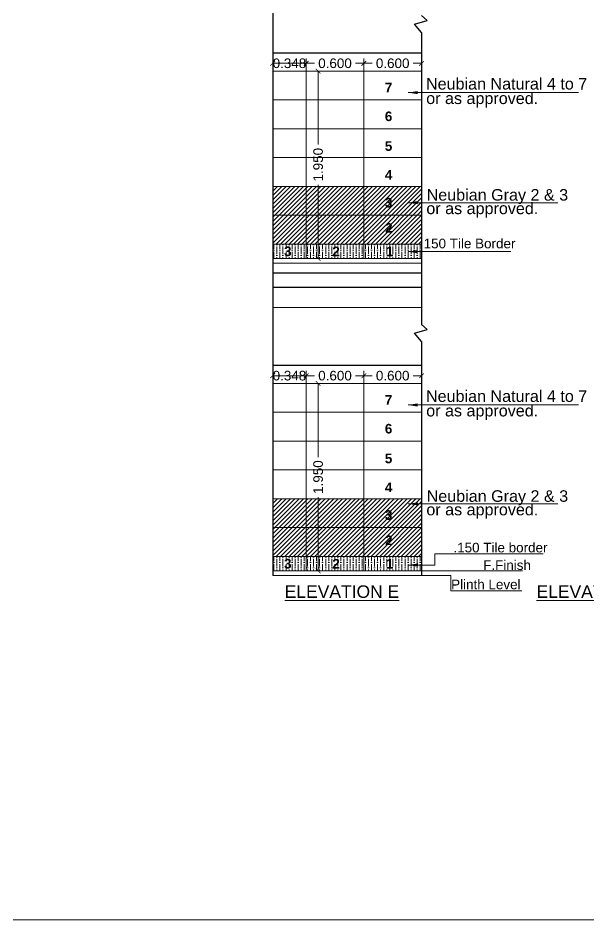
# Model space of a CAD drawing. Header units: millimetres. Extents: x 2733 to 5909, y 1038 to 2089.
# Drawn here: x 2802.75 to 2808.69, y 1038.23 to 1047.61 of the extents above; entities that cross this region are included whole.
import ezdxf

# ---------------------------------------------------------------- set-up
doc = ezdxf.new("R2010")
doc.units = ezdxf.units.MM
doc.header["$PDMODE"] = 35
doc.layers.get('0').update_dxf_attribs({"lineweight": 20})
doc.layers.get('Defpoints').update_dxf_attribs({"lineweight": 15})
for name, color, linetype, lineweight in [('beam', 43, 'Continuous', 20), ('DIM', 6, 'Continuous', 18), ('dim.1', 6, 'Continuous', 18), ('FLOOR FINISH', 10, 'Continuous', 15), ('Hatch', 43, 'Continuous', 13), ('rcc', 5, 'Continuous', 30), ('TEXT', 7, 'Continuous', 15), ('Text-1', 240, 'Continuous', 15), ('TILE HATCH-2', 123, 'Continuous', 9), ('Tiles', 91, 'Continuous', 9), ('Tiles-Text', 230, 'Continuous', 18), ('Wall', 7, 'Continuous', 30)]:
    doc.layers.add(name, color=color, linetype=linetype, lineweight=lineweight)
doc.styles.add('dim-stylus bt', font='arial.ttf')
doc.styles.add('L120', font='arial.ttf', dxfattribs={"height": 0.6})
doc.styles.add('Tabrej', font='arial.ttf')
doc.dimstyles.new('DIMEN', dxfattribs={"dimtxt": 0.3, "dimasz": 0.25, "dimexe": 0.18, "dimexo": 0.0625, "dimgap": 0.09, "dimtad": 0, "dimdec": 3, "dimzin": 0, "dimdsep": 46, "dimtxsty": 'Tabrej', "dimcen": 0, "dimclrd": 256, "dimclre": 256, "dimclrt": 7, "dimadec": 0, "dimazin": 0, "dimtfac": 1, "dimtdec": 3, "dimtofl": 0, "dimtmove": 0, "dimatfit": 1, "dimfxl": 0, "dimtolj": 1, "dimtzin": 0, "dimlwd": -1, "dimlwe": -1, "dimarcsym": 0})
doc.dimstyles.new('Tabrej', dxfattribs={"dimtxt": 4, "dimasz": 0.45, "dimexe": 0.18, "dimexo": 0.0625, "dimgap": 0.09, "dimtad": 0, "dimdec": 3, "dimzin": 0, "dimdsep": 46, "dimtxsty": 'Tabrej', "dimcen": 0, "dimclrd": 256, "dimclre": 256, "dimclrt": 7, "dimaunit": 1, "dimadec": 3, "dimazin": 0, "dimtfac": 1, "dimtdec": 3, "dimtofl": 0, "dimtmove": 0, "dimatfit": 3, "dimfxl": 0, "dimtolj": 1, "dimtzin": 0, "dimlwd": -1, "dimlwe": -1, "dimarcsym": 0})

# ---------------------------------------------------------------- blocks, each defined once
blk = doc.blocks.new('_ArchTick')
at = {"color": 0, "const_width": 0.15}
blk.add_lwpolyline([(-0.5, -0.5), (0.5, 0.5)], dxfattribs=at)
blk = doc.blocks.new('*D299')
at = {"layer": 'Defpoints', "color": 0, "lineweight": 15, "transparency": 16777216}
for p in [(2805.7474, 1043.8924), (2805.3998, 1043.8125), (2805.7474, 1043.8135)]:
    blk.add_point(p, dxfattribs=at)
at = {"layer": 'DIM', "transparency": 16777216}
for p, q in [((2805.3998, 1043.814), (2805.3998, 1043.9424)), ((2805.3998, 1043.8924), (2805.7474, 1043.8924)), ((2805.7474, 1043.815), (2805.7474, 1043.9424))]:
    blk.add_line(p, q, dxfattribs=at)
at = {"layer": 'DIM', "transparency": 16777216, "xscale": 0.05, "yscale": 0.05, "zscale": 0.05, "rotation": 180}
blk.add_blockref('_ArchTick', (2805.3998, 1043.8924), dxfattribs=at)
at = {"layer": 'DIM', "transparency": 16777216, "xscale": 0.05, "yscale": 0.05, "zscale": 0.05}
blk.add_blockref('_ArchTick', (2805.7474, 1043.8924), dxfattribs=at)
at = {"layer": 'DIM', "color": 7, "transparency": 16777216, "insert": (2805.5736, 1043.8924), "char_height": 0.1, "attachment_point": 5, "style": 'Tabrej'}
blk.add_mtext('\\A1;0.348', dxfattribs=at)
blk = doc.blocks.new('*D300')
at = {"layer": 'Defpoints', "color": 0, "lineweight": 15, "transparency": 16777216}
for p in [(2806.3474, 1043.8924), (2805.7474, 1043.8185), (2806.3474, 1043.8135)]:
    blk.add_point(p, dxfattribs=at)
at = {"layer": 'DIM', "transparency": 16777216}
for p, q in [((2805.7474, 1043.82), (2805.7474, 1043.9424)), ((2805.7474, 1043.8924), (2805.8338, 1043.8924)), ((2806.3474, 1043.8924), (2806.261, 1043.8924)), ((2806.3474, 1043.815), (2806.3474, 1043.9424))]:
    blk.add_line(p, q, dxfattribs=at)
at = {"layer": 'DIM', "transparency": 16777216, "xscale": 0.05, "yscale": 0.05, "zscale": 0.05, "rotation": 180}
blk.add_blockref('_ArchTick', (2805.7474, 1043.8924), dxfattribs=at)
at = {"layer": 'DIM', "transparency": 16777216, "xscale": 0.05, "yscale": 0.05, "zscale": 0.05}
blk.add_blockref('_ArchTick', (2806.3474, 1043.8924), dxfattribs=at)
at = {"layer": 'DIM', "color": 7, "transparency": 16777216, "insert": (2806.0474, 1043.8924), "char_height": 0.1, "attachment_point": 5, "style": 'Tabrej'}
blk.add_mtext('\\A1;0.600', dxfattribs=at)
blk = doc.blocks.new('*D301')
at = {"layer": 'Defpoints', "color": 0, "lineweight": 15, "transparency": 16777216}
for p in [(2806.9474, 1043.8924), (2806.3474, 1043.8185), (2806.9474, 1043.8135)]:
    blk.add_point(p, dxfattribs=at)
at = {"layer": 'DIM', "transparency": 16777216}
for p, q in [((2806.3474, 1043.82), (2806.3474, 1043.9424)), ((2806.3474, 1043.8924), (2806.4338, 1043.8924)), ((2806.9474, 1043.8924), (2806.861, 1043.8924)), ((2806.9474, 1043.815), (2806.9474, 1043.9424))]:
    blk.add_line(p, q, dxfattribs=at)
at = {"layer": 'DIM', "transparency": 16777216, "xscale": 0.05, "yscale": 0.05, "zscale": 0.05, "rotation": 180}
blk.add_blockref('_ArchTick', (2806.3474, 1043.8924), dxfattribs=at)
at = {"layer": 'DIM', "transparency": 16777216, "xscale": 0.05, "yscale": 0.05, "zscale": 0.05}
blk.add_blockref('_ArchTick', (2806.9474, 1043.8924), dxfattribs=at)
at = {"layer": 'DIM', "color": 7, "transparency": 16777216, "insert": (2806.6474, 1043.8924), "char_height": 0.1, "attachment_point": 5, "style": 'Tabrej'}
blk.add_mtext('\\A1;0.600', dxfattribs=at)
blk = doc.blocks.new('*D302')
at = {"layer": 'Defpoints', "color": 0, "lineweight": 15, "transparency": 16777216}
for p in [(2805.761, 1043.8125), (2805.7868, 1041.8625), (2805.872, 1041.8625)]:
    blk.add_point(p, dxfattribs=at)
at = {"layer": 'DIM', "transparency": 16777216}
for p, q in [((2805.7625, 1043.8125), (2805.922, 1043.8125)), ((2805.872, 1043.8125), (2805.872, 1043.0464)), ((2805.872, 1041.8625), (2805.872, 1042.6287)), ((2805.7883, 1041.8625), (2805.922, 1041.8625))]:
    blk.add_line(p, q, dxfattribs=at)
at = {"layer": 'DIM', "transparency": 16777216, "xscale": 0.05, "yscale": 0.05, "zscale": 0.05}
for p, rotation in [((2805.872, 1043.8125), 90), ((2805.872, 1041.8625), 270)]:
    blk.add_blockref('_ArchTick', p, dxfattribs=dict(at, rotation=rotation))
at = {"layer": 'DIM', "color": 7, "transparency": 16777216, "insert": (2805.872, 1042.8375), "char_height": 0.1, "attachment_point": 5, "rotation": 90, "style": 'Tabrej'}
blk.add_mtext('\\A1;1.950', dxfattribs=at)
blk = doc.blocks.new('*D303')
at = {"layer": 'Defpoints', "color": 0, "lineweight": 15, "transparency": 16777216}
for p in [(2805.7474, 1047.1424), (2805.3998, 1047.0625), (2805.7474, 1047.0635)]:
    blk.add_point(p, dxfattribs=at)
at = {"layer": 'DIM', "transparency": 16777216}
for p, q in [((2805.3998, 1047.064), (2805.3998, 1047.1924)), ((2805.3998, 1047.1424), (2805.7474, 1047.1424)), ((2805.7474, 1047.065), (2805.7474, 1047.1924))]:
    blk.add_line(p, q, dxfattribs=at)
at = {"layer": 'DIM', "transparency": 16777216, "xscale": 0.05, "yscale": 0.05, "zscale": 0.05, "rotation": 180}
blk.add_blockref('_ArchTick', (2805.3998, 1047.1424), dxfattribs=at)
at = {"layer": 'DIM', "transparency": 16777216, "xscale": 0.05, "yscale": 0.05, "zscale": 0.05}
blk.add_blockref('_ArchTick', (2805.7474, 1047.1424), dxfattribs=at)
at = {"layer": 'DIM', "color": 7, "transparency": 16777216, "insert": (2805.5736, 1047.1424), "char_height": 0.1, "attachment_point": 5, "style": 'Tabrej'}
blk.add_mtext('\\A1;0.348', dxfattribs=at)
blk = doc.blocks.new('*D304')
at = {"layer": 'Defpoints', "color": 0, "lineweight": 15, "transparency": 16777216}
for p in [(2806.3474, 1047.1424), (2805.7474, 1047.0685), (2806.3474, 1047.0635)]:
    blk.add_point(p, dxfattribs=at)
at = {"layer": 'DIM', "transparency": 16777216}
for p, q in [((2805.7474, 1047.07), (2805.7474, 1047.1924)), ((2805.7474, 1047.1424), (2805.8338, 1047.1424)), ((2806.3474, 1047.1424), (2806.261, 1047.1424)), ((2806.3474, 1047.065), (2806.3474, 1047.1924))]:
    blk.add_line(p, q, dxfattribs=at)
at = {"layer": 'DIM', "transparency": 16777216, "xscale": 0.05, "yscale": 0.05, "zscale": 0.05, "rotation": 180}
blk.add_blockref('_ArchTick', (2805.7474, 1047.1424), dxfattribs=at)
at = {"layer": 'DIM', "transparency": 16777216, "xscale": 0.05, "yscale": 0.05, "zscale": 0.05}
blk.add_blockref('_ArchTick', (2806.3474, 1047.1424), dxfattribs=at)
at = {"layer": 'DIM', "color": 7, "transparency": 16777216, "insert": (2806.0474, 1047.1424), "char_height": 0.1, "attachment_point": 5, "style": 'Tabrej'}
blk.add_mtext('\\A1;0.600', dxfattribs=at)
blk = doc.blocks.new('*D305')
at = {"layer": 'Defpoints', "color": 0, "lineweight": 15, "transparency": 16777216}
for p in [(2806.9474, 1047.1424), (2806.3474, 1047.0685), (2806.9474, 1047.0635)]:
    blk.add_point(p, dxfattribs=at)
at = {"layer": 'DIM', "transparency": 16777216}
for p, q in [((2806.3474, 1047.07), (2806.3474, 1047.1924)), ((2806.3474, 1047.1424), (2806.4338, 1047.1424)), ((2806.9474, 1047.1424), (2806.861, 1047.1424)), ((2806.9474, 1047.065), (2806.9474, 1047.1924))]:
    blk.add_line(p, q, dxfattribs=at)
at = {"layer": 'DIM', "transparency": 16777216, "xscale": 0.05, "yscale": 0.05, "zscale": 0.05, "rotation": 180}
blk.add_blockref('_ArchTick', (2806.3474, 1047.1424), dxfattribs=at)
at = {"layer": 'DIM', "transparency": 16777216, "xscale": 0.05, "yscale": 0.05, "zscale": 0.05}
blk.add_blockref('_ArchTick', (2806.9474, 1047.1424), dxfattribs=at)
at = {"layer": 'DIM', "color": 7, "transparency": 16777216, "insert": (2806.6474, 1047.1424), "char_height": 0.1, "attachment_point": 5, "style": 'Tabrej'}
blk.add_mtext('\\A1;0.600', dxfattribs=at)
blk = doc.blocks.new('*D306')
at = {"layer": 'Defpoints', "color": 0, "lineweight": 15, "transparency": 16777216}
for p in [(2805.761, 1047.0625), (2805.7868, 1045.1125), (2805.872, 1045.1125)]:
    blk.add_point(p, dxfattribs=at)
at = {"layer": 'DIM', "transparency": 16777216}
for p, q in [((2805.7625, 1047.0625), (2805.922, 1047.0625)), ((2805.872, 1047.0625), (2805.872, 1046.2964)), ((2805.872, 1045.1125), (2805.872, 1045.8787)), ((2805.7883, 1045.1125), (2805.922, 1045.1125))]:
    blk.add_line(p, q, dxfattribs=at)
at = {"layer": 'DIM', "transparency": 16777216, "xscale": 0.05, "yscale": 0.05, "zscale": 0.05}
for p, rotation in [((2805.872, 1047.0625), 90), ((2805.872, 1045.1125), 270)]:
    blk.add_blockref('_ArchTick', p, dxfattribs=dict(at, rotation=rotation))
at = {"layer": 'DIM', "color": 7, "transparency": 16777216, "insert": (2805.872, 1046.0875), "char_height": 0.1, "attachment_point": 5, "rotation": 90, "style": 'Tabrej'}
blk.add_mtext('\\A1;1.950', dxfattribs=at)

msp = doc.modelspace()

# ---------------------------------------------------------------- hatches: boundary and pattern name
at = {"layer": 'Hatch', "lineweight": 15}
h = msp.add_hatch(dxfattribs=at)
h.set_pattern_fill('ANSI36', color=256, scale=0.01, angle=45, style=0)
h.set_pattern_definition([(90, (-67.742077, 3.25), (-0.03175, 0.0555625), [0.079375, -0.015875, 0, -0.015875])])
h.paths.add_polyline_path([(2806.9474, 1045.2625), (2806.3474, 1045.2625), (2806.3474, 1045.1125), (2806.9474, 1045.1125)])
h.paths.add_polyline_path([(2806.3474, 1045.2625), (2805.7474, 1045.2625), (2805.7474, 1045.1125), (2806.3474, 1045.1125)])
h.paths.add_polyline_path([(2805.7474, 1045.2625), (2805.3998, 1045.2625), (2805.3998, 1045.1125), (2805.7474, 1045.1125)])
h.paths.add_polyline_path([(2806.5586, 1045.0808), (2806.6862, 1045.0808), (2806.6862, 1045.2869), (2806.5586, 1045.2869)], flags=9)
h.paths.add_polyline_path([(2805.9963, 1045.0809), (2806.124, 1045.0809), (2806.124, 1045.287), (2805.9963, 1045.287)], flags=9)
h.paths.add_polyline_path([(2805.4932, 1045.0818), (2805.6209, 1045.0818), (2805.6209, 1045.2878), (2805.4932, 1045.2878)], flags=9)
h = msp.add_hatch(dxfattribs=at)
h.set_pattern_fill('ANSI36', color=256, scale=0.01, angle=45, style=0)
h.set_pattern_definition([(90, (-67.742077, 0), (-0.03175, 0.0555625), [0.079375, -0.015875, 0, -0.015875])])
h.paths.add_polyline_path([(2806.9474, 1042.0125), (2806.3474, 1042.0125), (2806.3474, 1041.8625), (2806.9474, 1041.8625)])
h.paths.add_polyline_path([(2806.3474, 1042.0125), (2805.7474, 1042.0125), (2805.7474, 1041.8625), (2806.3474, 1041.8625)])
h.paths.add_polyline_path([(2805.7474, 1042.0125), (2805.3998, 1042.0125), (2805.3998, 1041.8625), (2805.7474, 1041.8625)])
h.paths.add_polyline_path([(2806.5586, 1041.8308), (2806.6862, 1041.8308), (2806.6862, 1042.0369), (2806.5586, 1042.0369)], flags=9)
h.paths.add_polyline_path([(2805.9963, 1041.8309), (2806.124, 1041.8309), (2806.124, 1042.037), (2805.9963, 1042.037)], flags=9)
h.paths.add_polyline_path([(2805.4932, 1041.8318), (2805.6209, 1041.8318), (2805.6209, 1042.0378), (2805.4932, 1042.0378)], flags=9)
at = {"layer": 'TILE HATCH-2'}
h = msp.add_hatch(dxfattribs=at)
h.set_pattern_fill('ANSI31', color=256, scale=0.01, style=0)
h.set_pattern_definition([(45, (-67.742077, 3.25), (-0.0224506403, 0.0224506403), [])])
h.paths.add_polyline_path([(2806.3474, 1045.5625), (2805.7474, 1045.5625), (2805.7474, 1045.2625), (2806.3474, 1045.2625)])
h.paths.add_polyline_path([(2806.3474, 1045.8625), (2805.7474, 1045.8625), (2805.7474, 1045.5625), (2806.3474, 1045.5625)])
h.paths.add_polyline_path([(2806.9474, 1045.5625), (2806.3474, 1045.5625), (2806.3474, 1045.2625), (2806.9474, 1045.2625)])
h.paths.add_polyline_path([(2805.7474, 1045.8625), (2805.3998, 1045.8625), (2805.3998, 1045.5625), (2805.7474, 1045.5625)])
h.paths.add_polyline_path([(2806.9474, 1045.8625), (2806.3474, 1045.8625), (2806.3474, 1045.5625), (2806.9474, 1045.5625)])
h.paths.add_polyline_path([(2805.7474, 1045.5625), (2805.3998, 1045.5625), (2805.3998, 1045.2625), (2805.7474, 1045.2625)])
h.paths.add_polyline_path([(2806.5451, 1045.3252), (2806.6728, 1045.3252), (2806.6728, 1045.5313), (2806.5451, 1045.5313)], flags=24)
h.paths.add_polyline_path([(2806.5413, 1045.5877), (2806.669, 1045.5877), (2806.669, 1045.7938), (2806.5413, 1045.7938)], flags=24)
h = msp.add_hatch(dxfattribs=at)
h.set_pattern_fill('ANSI31', color=256, scale=0.01, style=0)
h.set_pattern_definition([(45, (-67.742077, 0), (-0.0224506403, 0.0224506403), [])])
h.paths.add_polyline_path([(2806.3474, 1042.3125), (2805.7474, 1042.3125), (2805.7474, 1042.0125), (2806.3474, 1042.0125)])
h.paths.add_polyline_path([(2806.3474, 1042.6125), (2805.7474, 1042.6125), (2805.7474, 1042.3125), (2806.3474, 1042.3125)])
h.paths.add_polyline_path([(2806.9474, 1042.3125), (2806.3474, 1042.3125), (2806.3474, 1042.0125), (2806.9474, 1042.0125)])
h.paths.add_polyline_path([(2805.7474, 1042.6125), (2805.3998, 1042.6125), (2805.3998, 1042.3125), (2805.7474, 1042.3125)])
h.paths.add_polyline_path([(2806.9474, 1042.6125), (2806.3474, 1042.6125), (2806.3474, 1042.3125), (2806.9474, 1042.3125)])
h.paths.add_polyline_path([(2805.7474, 1042.3125), (2805.3998, 1042.3125), (2805.3998, 1042.0125), (2805.7474, 1042.0125)])
h.paths.add_polyline_path([(2806.5451, 1042.0752), (2806.6728, 1042.0752), (2806.6728, 1042.2813), (2806.5451, 1042.2813)], flags=24)
h.paths.add_polyline_path([(2806.5413, 1042.3377), (2806.669, 1042.3377), (2806.669, 1042.5438), (2806.5413, 1042.5438)], flags=24)

# ---------------------------------------------------------------- linework, layer by layer
at = {"lineweight": 15}
msp.add_lwpolyline([(2732.6018, 1070.8574), (2826.5916, 1070.8574), (2826.5916, 1038.2298), (2732.6018, 1038.2298)], close=True, dxfattribs=at)
at = {"layer": 'beam', "lineweight": 15}
msp.add_line((2805.3998, 1044.6025), (2806.9474, 1044.6025), dxfattribs=at)
at = {"layer": 'DIM', "ltscale": 0.05}
for p, q in [((2806.9474, 1041.8625), (2807.9977, 1041.8625)), ((2806.9474, 1041.8125), (2807.2508, 1041.8125)), ((2806.9474, 1041.8125), (2807.2508, 1041.8125)), ((2807.2508, 1041.8125), (2807.2508, 1041.6528)), ((2807.2508, 1041.6528), (2807.9919, 1041.6528))]:
    msp.add_line(p, q, dxfattribs=at)
at = {"layer": 'dim.1', "ltscale": 0.02}
msp.add_line((2807.0857, 1042.0382), (2808.2113, 1042.0382), dxfattribs=at)
at = {"layer": 'FLOOR FINISH', "lineweight": 15}
for p, q in [((2805.3998, 1045.1125), (2806.9474, 1045.1125)), ((2805.3998, 1045.0625), (2806.9474, 1045.0625)), ((2805.3998, 1041.8625), (2806.9474, 1041.8625)), ((2805.3998, 1041.8125), (2806.9474, 1041.8125))]:
    msp.add_line(p, q, dxfattribs=at)
at = {"layer": 'rcc'}
for p, q in [((2805.3998, 1044.9625), (2806.9474, 1044.9625)), ((2805.3998, 1044.8125), (2806.9474, 1044.8125))]:
    msp.add_line(p, q, dxfattribs=at)
at = {"layer": 'Tiles', "lineweight": 15}
for p, q in [((2805.3998, 1047.0625), (2806.9474, 1047.0625)), ((2805.7474, 1045.1125), (2805.7474, 1047.0625)), ((2806.3474, 1045.1125), (2806.3474, 1047.0625)), ((2805.3998, 1046.7625), (2806.9474, 1046.7625)), ((2805.3998, 1046.4625), (2806.9474, 1046.4625)), ((2805.3998, 1046.1625), (2806.9474, 1046.1625)), ((2805.3998, 1045.8625), (2806.9474, 1045.8625)), ((2805.3998, 1045.5625), (2806.9474, 1045.5625)), ((2805.3998, 1045.2625), (2806.9474, 1045.2625)), ((2805.3998, 1043.8125), (2806.9474, 1043.8125)), ((2805.7474, 1041.8625), (2805.7474, 1043.8125)), ((2806.3474, 1041.8625), (2806.3474, 1043.8125)), ((2805.3998, 1043.5125), (2806.9474, 1043.5125)), ((2805.3998, 1043.2125), (2806.9474, 1043.2125)), ((2805.3998, 1042.9125), (2806.9474, 1042.9125)), ((2805.3998, 1042.6125), (2806.9474, 1042.6125)), ((2805.3998, 1042.3125), (2806.9474, 1042.3125)), ((2805.3998, 1042.0125), (2806.9474, 1042.0125))]:
    msp.add_line(p, q, dxfattribs=at)
at = {"layer": 'Wall'}
for p, q in [((2805.3998, 1055.9125), (2805.3998, 1041.8125)), ((2807.0065, 1047.5876), (2806.9474, 1047.6395)), ((2806.8745, 1047.5515), (2807.0065, 1047.5876)), ((2806.9474, 1047.464), (2806.8745, 1047.5515)), ((2806.9474, 1047.464), (2806.9474, 1044.424)), ((2806.9474, 1047.2475), (2805.3998, 1047.2475)), ((2807.0065, 1044.3721), (2806.9474, 1044.424)), ((2806.8745, 1044.3359), (2807.0065, 1044.3721)), ((2806.9474, 1044.2485), (2806.8745, 1044.3359)), ((2806.9474, 1044.2485), (2806.9474, 1041.8125)), ((2806.9474, 1043.9975), (2805.3998, 1043.9975))]:
    msp.add_line(p, q, dxfattribs=at)

# ---------------------------------------------------------------- texts
at = {"layer": 'TEXT', "char_height": 0.1, "width": 1.137347, "attachment_point": 3, "style": 'L120'}
for s, insert in [('{\\fArial|b0|i0|c0|p34; .150 Tile Border}', (2807.9243, 1045.3178)), ('.150 Tile border', (2808.2578, 1042.1541)), ('F.Finish', (2808.0854, 1041.9714)), ('{\\fArial|b0|i0|c0|p34;Plinth Level \\H0.99998x; }', (2807.9777, 1041.7705))]:
    msp.add_mtext(s, dxfattribs=dict(at, insert=insert))
at = {"layer": 'TEXT', "char_height": 0.13, "attachment_point": 1, "style": 'Tabrej'}
for s, insert in [('\\pi0.8498;{\\LELEVATION E}', (2804.6745, 1041.7111)), ('\\pi0.85419;{\\LELEVATION F}', (2807.2899, 1041.7111))]:
    msp.add_mtext_dynamic_manual_height_columns(s, width=2.866415, gutter_width=24, heights=[0], dxfattribs=dict(at, insert=insert))
at = {"layer": 'Text-1', "linetype": 'Continuous', "style": 'dim-stylus bt'}
for s, p in [('        Neubian Natural 4 to 7', (2806.6215, 1046.8699)), ('or as approved.', (2806.9962, 1046.7188)), ('     Neubian Gray 2 & 3', (2806.7677, 1045.714)), ('or as approved.', (2806.9976, 1045.5734)), ('        Neubian Natural 4 to 7', (2806.6215, 1043.6199)), ('or as approved.', (2806.9962, 1043.4688)), ('     Neubian Gray 2 & 3', (2806.7677, 1042.5804)), ('or as approved.', (2806.9976, 1042.4398))]:
    msp.add_text(s, height=0.12, dxfattribs=at).set_placement(p)
at = {"layer": 'Tiles-Text', "char_height": 0.1, "width": 0.096954, "attachment_point": 5, "style": 'dim-stylus bt'}
for s, insert in [('{\\fArial|b1|i0|c0|p34;7}', (2806.6048, 1046.8902)), ('{\\fArial|b1|i0|c0|p34;6}', (2806.6048, 1046.5902)), ('{\\fArial|b1|i0|c0|p34;5}', (2806.6048, 1046.2807)), ('{\\fArial|b1|i0|c0|p34;4}', (2806.6048, 1045.9809)), ('{\\fArial|b1|i0|c0|p34;3}', (2806.6048, 1045.6917)), ('{\\fArial|b1|i0|c0|p34;2}', (2806.6072, 1045.43)), ('{\\fArial|b1|i0|c0|p34;3}', (2805.5566, 1045.1857)), ('{\\fArial|b1|i0|c0|p34;2}', (2806.0584, 1045.1857)), ('{\\fArial|b1|i0|c0|p34;1}', (2806.6166, 1045.1856)), ('{\\fArial|b1|i0|c0|p34;7}', (2806.6048, 1043.6402)), ('{\\fArial|b1|i0|c0|p34;6}', (2806.6048, 1043.3402)), ('{\\fArial|b1|i0|c0|p34;5}', (2806.6048, 1043.0307)), ('{\\fArial|b1|i0|c0|p34;4}', (2806.6048, 1042.7309)), ('{\\fArial|b1|i0|c0|p34;3}', (2806.6048, 1042.4417)), ('{\\fArial|b1|i0|c0|p34;2}', (2806.6072, 1042.18)), ('{\\fArial|b1|i0|c0|p34;3}', (2805.5566, 1041.9357)), ('{\\fArial|b1|i0|c0|p34;2}', (2806.0584, 1041.9357)), ('{\\fArial|b1|i0|c0|p34;1}', (2806.6166, 1041.9356))]:
    msp.add_mtext(s, dxfattribs=dict(at, insert=insert))

# ---------------------------------------------------------------- dimensions: what is measured, and where the dimension line sits
at = {"layer": 'DIM'}
for base, p1, p2, picture, middle in [((2805.7474, 1047.1424), (2805.3998, 1047.0625), (2805.7474, 1047.0635), '*D303', (2805.5736, 1047.1424)), ((2805.7474, 1043.8924), (2805.3998, 1043.8125), (2805.7474, 1043.8135), '*D299', (2805.5736, 1043.8924))]:
    dim = msp.add_linear_dim(base=base, p1=p1, p2=p2, dimstyle='DIMEN', override={"dimscale": 0.5, "dimtxt": 0.2, "dimasz": 0.1, "dimexe": 0.1, "dimexo": 0.003, "dimblk1": 'ArchTick', "dimblk2": 'ArchTick', "dimsah": 1}, dxfattribs=at)
    dim.commit()
    dim.dimension.update_dxf_attribs({"geometry": picture, "text_midpoint": middle, "dimtype": 160})
for base, p1, p2, picture, middle in [((2806.3474, 1047.1424), (2805.7474, 1047.0685), (2806.3474, 1047.0635), '*D304', (2806.0474, 1047.1424)), ((2806.9474, 1047.1424), (2806.3474, 1047.0685), (2806.9474, 1047.0635), '*D305', (2806.6474, 1047.1424)), ((2806.3474, 1043.8924), (2805.7474, 1043.8185), (2806.3474, 1043.8135), '*D300', (2806.0474, 1043.8924)), ((2806.9474, 1043.8924), (2806.3474, 1043.8185), (2806.9474, 1043.8135), '*D301', (2806.6474, 1043.8924))]:
    dim = msp.add_linear_dim(base=base, p1=p1, p2=p2, dimstyle='DIMEN', override={"dimscale": 0.5, "dimtxt": 0.2, "dimasz": 0.1, "dimexe": 0.1, "dimexo": 0.003, "dimblk1": 'ArchTick', "dimblk2": 'ArchTick', "dimsah": 1}, dxfattribs=at)
    dim.commit()
    dim.dimension.update_dxf_attribs({"geometry": picture, "text_midpoint": middle})
for base, p1, p2, picture, middle in [((2805.872, 1045.1125), (2805.761, 1047.0625), (2805.7868, 1045.1125), '*D306', (2805.872, 1046.0875)), ((2805.872, 1041.8625), (2805.761, 1043.8125), (2805.7868, 1041.8625), '*D302', (2805.872, 1042.8375))]:
    dim = msp.add_linear_dim(base=base, p1=p1, p2=p2, angle=90, dimstyle='DIMEN', override={"dimscale": 0.5, "dimtxt": 0.2, "dimasz": 0.1, "dimexe": 0.1, "dimexo": 0.003, "dimblk1": 'ArchTick', "dimblk2": 'ArchTick', "dimsah": 1}, dxfattribs=at)
    dim.commit()
    dim.dimension.update_dxf_attribs({"geometry": picture, "text_midpoint": middle})

# ---------------------------------------------------------------- leaders
at = {"layer": 'dim.1', "ltscale": 0.02}
for points in [[(2806.8082, 1046.8377), (2808.5795, 1046.8377)], [(2806.8082, 1045.6923), (2808.3656, 1045.6923)], [(2806.8082, 1045.1833), (2807.8752, 1045.1833)], [(2806.8082, 1043.5877), (2808.5795, 1043.5877)], [(2806.8082, 1042.5587), (2808.3656, 1042.5587)], [(2806.8098, 1041.9222), (2807.0857, 1041.9222), (2807.0857, 1042.0382)]]:
    msp.add_leader(points, dimstyle='Tabrej', override={"dimasz": 0.1}, dxfattribs=at)

doc.saveas('drawing.dxf')
